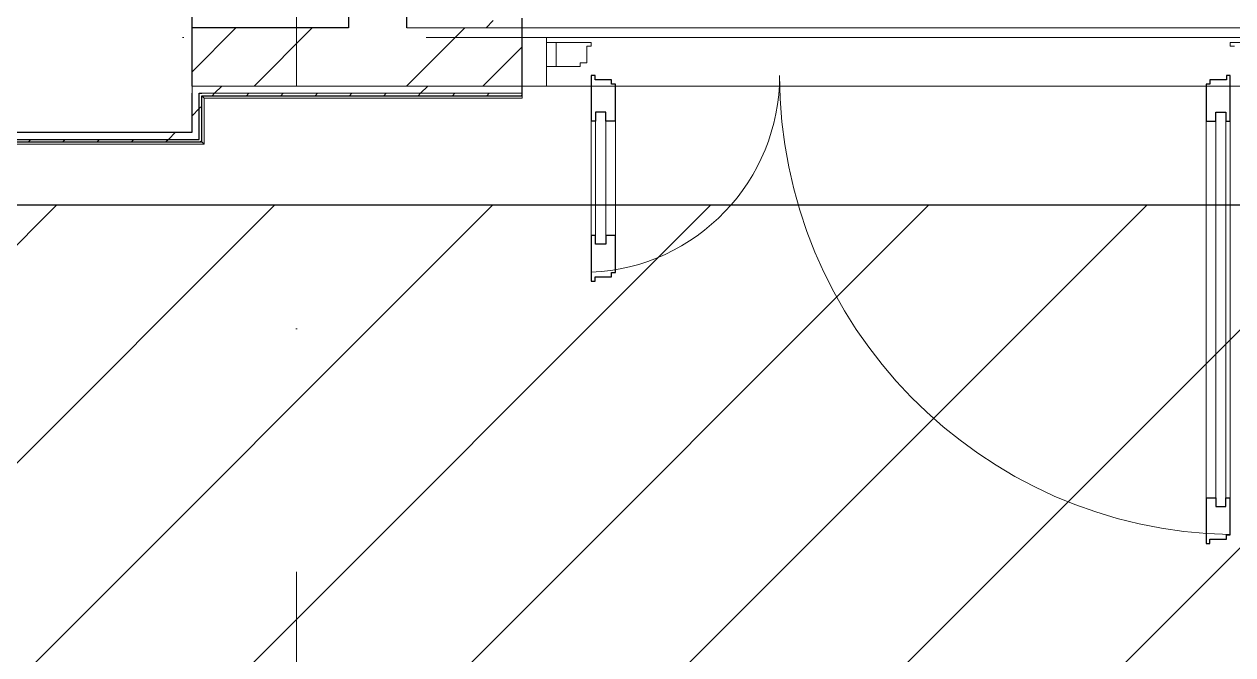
# Model space of a CAD drawing. Header units: millimetres. Extents: x -259809 to 472825, y -397243 to 31861.
# Drawn here: x 294211 to 296700, y -363124 to -361825 of the extents above; entities that cross this region are included whole.
import ezdxf

# ---------------------------------------------------------------- set-up
doc = ezdxf.new("R2010")
doc.units = ezdxf.units.MM
doc.linetypes.add('ADSK_Линия сетки', pattern=[25, 20, -2.5, 0, -2.5])
doc.linetypes.add('ADSK_Сверху', pattern=[450, 300, -150])
for name, color, linetype, lineweight in [('Витраж', 252, 'Continuous', 9), ('Двери', 252, 'Continuous', 9), ('Линии', 7, 'Continuous', 9), ('лс', 5, 'Continuous', 30), ('Ограждение', 252, 'Continuous', 9), ('Оси', 252, 'Continuous', 9), ('Стены внутренние', 252, 'Continuous', 18), ('Стены наружные', 252, 'Continuous', 18), ('Стены штриховка', 7, 'Continuous', 9)]:
    doc.layers.add(name, color=color, linetype=linetype, lineweight=lineweight)
doc.layers.add('Двери открывание', color=7, linetype='Continuous', lineweight=9, true_color=0xc0c0c0)

# ---------------------------------------------------------------- blocks, each defined once
blk = doc.blocks.new('3 этаж')
at = {"layer": 'Витраж', "color": 251, "lineweight": 18, "true_color": 0x636466}
for p, q in [((295286.4, -9163.4), (295236.4, -9163.4)), ((295236.4, -9163.4), (295236.4, -9263.4)), ((295286.4, -9173.4), (295286.4, -9163.4)), ((295286.4, -9263.4), (295286.4, -9223.4)), ((295236.4, -9263.4), (295286.4, -9263.4))]:
    blk.add_line(p, q, dxfattribs=at)
at = {"layer": 'Двери', "color": 251, "true_color": 0x636466}
for p, q in [((295286.4, -9173.4), (295286.4, -9223.4)), ((295306.4, -9173.4), (295286.4, -9173.4)), ((295306.4, -9223.4), (295306.4, -9173.4)), ((295378.4, -9173.4), (295306.4, -9173.4)), ((295306.4, -9173.4), (295306.4, -9223.4)), ((295369.4, -9215.4), (295369.4, -9181.4)), ((295369.4, -9181.4), (295378.4, -9181.4)), ((295378.4, -9181.4), (295378.4, -9173.4)), ((296766.4, -9173.4), (296694.4, -9173.4)), ((296694.4, -9173.4), (296694.4, -9181.4)), ((296694.4, -9181.4), (296703.4, -9181.4)), ((295286.4, -9223.4), (295306.4, -9223.4)), ((295306.4, -9223.4), (295355.4, -9223.4)), ((295355.4, -9223.4), (295355.4, -9215.4)), ((295355.4, -9215.4), (295369.4, -9215.4)), ((295387.4, -9317.4), (295408.4, -9317.4)), ((295387.4, -9589.4), (295387.4, -9317.4)), ((295408.4, -9317.4), (295408.4, -9589.4)), ((296664.4, -9317.4), (296664.4, -10129.4)), ((296685.4, -9317.4), (296664.4, -9317.4)), ((296685.4, -10129.4), (296685.4, -9317.4)), ((295378.4, -9335.4), (295378.4, -9571.4)), ((295428.4, -9571.4), (295428.4, -9335.4)), ((296644.4, -9335.4), (296644.4, -10111.4)), ((296694.4, -10111.4), (296694.4, -9335.4)), ((295408.4, -9589.4), (295387.4, -9589.4)), ((296664.4, -10129.4), (296685.4, -10129.4))]:
    blk.add_line(p, q, dxfattribs=at)
at = {"layer": 'Двери', "color": 251, "lineweight": 30, "true_color": 0x636466}
for p, q in [((295386.4, -9241.4), (295378.4, -9241.4)), ((295378.4, -9241.4), (295378.4, -9335.4)), ((295386.4, -9250.4), (295386.4, -9241.4)), ((295420.4, -9250.4), (295386.4, -9250.4)), ((295420.4, -9259.4), (295420.4, -9250.4)), ((296652.4, -9250.4), (296652.4, -9259.4)), ((296686.4, -9250.4), (296652.4, -9250.4)), ((296694.4, -9241.4), (296686.4, -9241.4)), ((296686.4, -9241.4), (296686.4, -9250.4)), ((296694.4, -9335.4), (296694.4, -9241.4)), ((295428.4, -9259.4), (295420.4, -9259.4)), ((295428.4, -9335.4), (295428.4, -9259.4)), ((296652.4, -9259.4), (296644.4, -9259.4)), ((296644.4, -9259.4), (296644.4, -9335.4)), ((295387.4, -9317.4), (295387.4, -9335.4)), ((295408.4, -9317.4), (295387.4, -9317.4)), ((295408.4, -9335.4), (295408.4, -9317.4)), ((296664.4, -9335.4), (296664.4, -9317.4)), ((296664.4, -9317.4), (296685.4, -9317.4)), ((296685.4, -9317.4), (296685.4, -9335.4)), ((295387.4, -9335.4), (295378.4, -9335.4)), ((295428.4, -9335.4), (295408.4, -9335.4)), ((296644.4, -9335.4), (296664.4, -9335.4)), ((296685.4, -9335.4), (296694.4, -9335.4)), ((295378.4, -9571.4), (295378.4, -9665.4)), ((295387.4, -9571.4), (295378.4, -9571.4)), ((295387.4, -9589.4), (295387.4, -9571.4)), ((295408.4, -9571.4), (295408.4, -9589.4)), ((295428.4, -9571.4), (295408.4, -9571.4)), ((295428.4, -9647.4), (295428.4, -9571.4)), ((295408.4, -9589.4), (295387.4, -9589.4)), ((295386.4, -9665.4), (295386.4, -9656.4)), ((295386.4, -9656.4), (295420.4, -9656.4)), ((295420.4, -9656.4), (295420.4, -9647.4)), ((295420.4, -9647.4), (295428.4, -9647.4)), ((295378.4, -9665.4), (295386.4, -9665.4)), ((296644.4, -10111.4), (296644.4, -10205.4)), ((296644.4, -10111.4), (296664.4, -10111.4)), ((296664.4, -10111.4), (296664.4, -10129.4)), ((296664.4, -10129.4), (296685.4, -10129.4)), ((296685.4, -10111.4), (296694.4, -10111.4)), ((296685.4, -10129.4), (296685.4, -10111.4)), ((296694.4, -10187.4), (296694.4, -10111.4)), ((296652.4, -10205.4), (296652.4, -10196.4)), ((296652.4, -10196.4), (296686.4, -10196.4)), ((296686.4, -10196.4), (296686.4, -10187.4)), ((296686.4, -10187.4), (296694.4, -10187.4)), ((296644.4, -10205.4), (296652.4, -10205.4))]:
    blk.add_line(p, q, dxfattribs=at)
at = {"layer": 'Двери открывание', "color": 251, "true_color": 0x636466}
for centre, radius, start, end in [((295360.4, -9241.4), 406, 272.541, 0), ((296712.4, -9241.4), 946, 180, 268.9097)]:
    blk.add_arc(centre, radius, start, end, dxfattribs=at)
at = {"layer": 'Линии', "color": 251, "linetype": 'ADSK_Сверху', "ltscale": 200, "true_color": 0x636466}
blk.add_line((305376.4, -9263.4), (294556.4, -9263.4), dxfattribs=at)
at = {"layer": 'Ограждение', "color": 251, "true_color": 0x636466}
for p, q in [((294581.4, -9288.4), (294576.4, -9283.4)), ((295236.4, -9283.4), (295236.4, -9288.4)), ((294581.4, -9383.4), (294581.4, -9288.4)), ((294581.4, -9288.4), (295236.4, -9288.4)), ((294581.4, -9383.4), (294576.4, -9378.4)), ((293737.8, -9383.4), (294581.4, -9383.4))]:
    blk.add_line(p, q, dxfattribs=at)
at = {"layer": 'Оси', "color": 251, "linetype": 'ADSK_Линия сетки', "ltscale": 200, "true_color": 0x636466}
for p, q in [((294771.4, -263.4), (294771.4, -30119.6)), ((314038.7, -9163.4), (237099.1, -9163.4))]:
    blk.add_line(p, q, dxfattribs=at)
at = {"layer": 'Стены внутренние', "color": 251, "lineweight": 30, "true_color": 0x636466}
for p, q in [((294556.4, -9263.4), (294556.4, -8968.4)), ((294556.4, -9358.4), (294556.4, -9278.4))]:
    blk.add_line(p, q, dxfattribs=at)
at = {"layer": 'Стены внутренние', "color": 251, "true_color": 0x636466}
blk.add_line((294556.4, -9278.4), (294556.4, -9263.4), dxfattribs=at)
at = {"layer": 'Стены наружные', "color": 251, "lineweight": 30, "true_color": 0x636466}
for p, q in [((294998.8, -9143.4), (294998.8, -3138.4)), ((294878.8, -9048.4), (294878.8, -9143.4)), ((295236.4, -9283.4), (295236.4, -9123.4)), ((294878.8, -9143.4), (294556.4, -9143.4)), ((294571.4, -9278.4), (294576.4, -9278.4)), ((294571.4, -9373.4), (294571.4, -9278.4)), ((294576.4, -9378.4), (294576.4, -9283.4)), ((294576.4, -9283.4), (295236.4, -9283.4)), ((290606.4, -9373.4), (294571.4, -9373.4)), ((293672.4, -9378.4), (294576.4, -9378.4)), ((293756.4, -9358.4), (294556.4, -9358.4))]:
    blk.add_line(p, q, dxfattribs=at)
at = {"layer": 'Стены наружные', "color": 251, "linetype": 'Continuous', "lineweight": 9, "true_color": 0x636466}
for p, q in [((295161.8, -9143.4), (295176.8, -9128.4)), ((294556.4, -9234), (294646.9, -9143.4)), ((294684, -9263.4), (294804, -9143.4)), ((294998.3, -9263.4), (295118.3, -9143.4)), ((295155.5, -9263.4), (295236.4, -9182.5)), ((294597.6, -9283.4), (294602.6, -9278.4)), ((294602.6, -9278.4), (294617.6, -9263.4)), ((294668.3, -9283.4), (294673.3, -9278.4)), ((294739, -9283.4), (294744, -9278.4)), ((294809.7, -9283.4), (294814.7, -9278.4)), ((294880.4, -9283.4), (294885.4, -9278.4)), ((294951.1, -9283.4), (294956.1, -9278.4)), ((295021.8, -9283.4), (295026.8, -9278.4)), ((295026.8, -9278.4), (295041.8, -9263.4)), ((295092.5, -9283.4), (295097.5, -9278.4)), ((295163.2, -9283.4), (295168.2, -9278.4)), ((295234, -9283.4), (295236.4, -9281)), ((294571.4, -9309.6), (294576.4, -9304.6)), ((294556.4, -9324.6), (294571.4, -9309.6)), ((294219.7, -9378.4), (294224.7, -9373.4)), ((294290.4, -9378.4), (294295.4, -9373.4)), ((294361.1, -9378.4), (294366.1, -9373.4)), ((294431.8, -9378.4), (294436.8, -9373.4)), ((294502.6, -9378.4), (294507.6, -9373.4)), ((294507.6, -9373.4), (294522.6, -9358.4)), ((294573.3, -9378.4), (294576.4, -9375.4))]:
    blk.add_line(p, q, dxfattribs=at)
at = {"layer": 'Стены наружные', "color": 251, "true_color": 0x636466}
for p, q in [((295236.4, -9143.4), (296836.4, -9143.4)), ((295378.4, -9263.4), (295286.4, -9263.4)), ((296644.4, -9263.4), (295428.4, -9263.4)), ((296786.4, -9263.4), (296694.4, -9263.4))]:
    blk.add_line(p, q, dxfattribs=at)
at = {"layer": 'Стены штриховка', "color": 251, "true_color": 0x636466}
for p, q in [((295236.4, -9143.4), (294998.8, -9143.4)), ((294556.4, -9263.4), (295236.4, -9263.4)), ((294576.4, -9278.4), (295236.4, -9278.4))]:
    blk.add_line(p, q, dxfattribs=at)

msp = doc.modelspace()

# ---------------------------------------------------------------- hatches: boundary and pattern name
at = {"layer": 'лс', "lineweight": 5, "true_color": 0x22346e}
h = msp.add_hatch(dxfattribs=at)
h.set_pattern_fill('ANSI31', color=159, scale=100)
h.set_pattern_definition([(45, (0, 56557.33), (-224.5064, 224.5064), [])])
h.paths.add_polyline_path([(280342.6, -363925.5), (305280.8, -363925.5), (305280.8, -362197.1), (270316.5, -362197.1), (270316.5, -364028.6), (272768.6, -364028.6), (272768.6, -370248.9), (280342.6, -370248.9)])
edge = h.paths.add_edge_path(flags=16)
edge.add_ellipse((271639, -362775.4), major_axis=(911.9, 0), ratio=0.29514, start_angle=0, end_angle=360)

# ---------------------------------------------------------------- linework, layer by layer
at = {"layer": 'лс', "color": 159, "lineweight": 30, "true_color": 0x22346e}
msp.add_lwpolyline([(270316.5, -364028.6), (270316.5, -362197.1), (305280.8, -362197.1), (305280.8, -363925.5), (280342.6, -363925.5), (280342.6, -370248.9), (272768.6, -370248.9), (272768.6, -364028.6)], close=True, dxfattribs=at)

# ---------------------------------------------------------------- block references
msp.add_blockref('3 этаж', (0, -352688.9))

doc.saveas('drawing.dxf')
